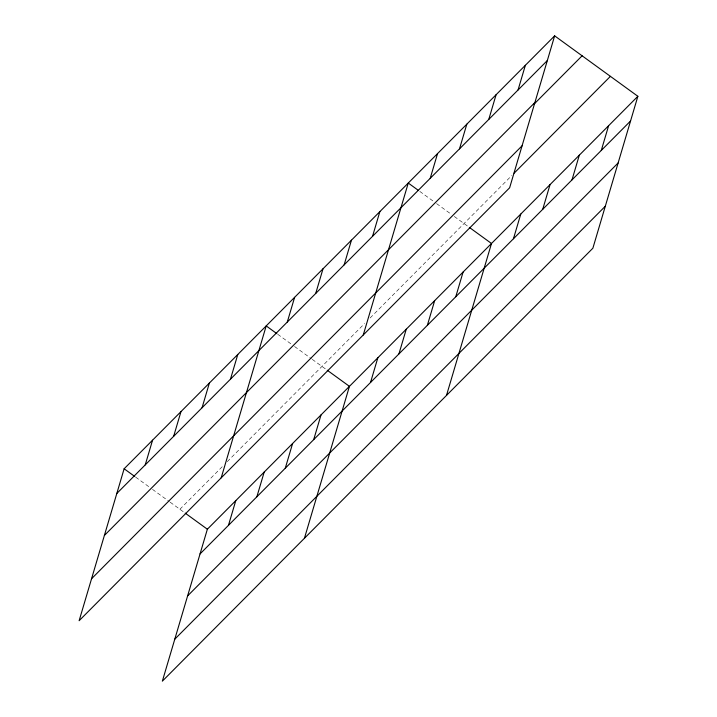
<?xml version="1.0" encoding="UTF-8"?>
<svg xmlns="http://www.w3.org/2000/svg" width="717" height="717" viewBox="0 0 717 717"><rect width="100%" height="100%" fill="white"/><g stroke="black" fill="none" stroke-linecap="round" stroke-linejoin="round"><path stroke-width="0.54" stroke-dasharray="3.58 2.69" d="M179.895 509.267L223.31 465.62M227.253 461.649L364.586 323.546M370.106 317.99L511.795 175.513M419.786 191.412L433.964 201.701M436.617 203.628L450.769 213.908M454.309 216.48L468.461 226.76M277.721 334.274L291.9 344.563M294.553 346.499L311.357 358.697M312.236 359.342L326.396 369.622M135.656 477.137L149.826 487.435M152.488 489.361L169.284 501.559M170.171 502.205L184.323 512.485"/><path stroke-width="1.08" d="M554.644 35.85L124.131 468.775L79.13 620.707L509.635 187.782L554.644 35.85L637.87 96.293L592.869 248.225L162.356 681.15L207.365 529.218L637.87 96.293M145.237 464.894L152.551 440.202M173.648 436.321L180.962 411.63M202.06 407.749L209.373 383.057M230.471 379.168L237.793 354.476M221.195 477.845L266.204 325.903L276.834 333.629M287.302 322.023L294.615 297.331M228.463 525.337L235.776 500.645M315.713 293.45L323.026 268.758M256.874 496.764L264.188 472.073M344.133 264.878L351.447 240.186M285.285 468.192L292.599 443.5M372.544 236.305L379.858 211.614M313.705 439.62L321.019 414.928M363.268 334.982L408.269 183.041L418.02 190.122M304.429 538.288L349.43 386.346L327.284 370.268M430.227 178.3L437.54 153.608M370.528 382.466L377.841 357.774M459.507 148.858L466.821 124.166M398.939 353.893L406.261 329.202M427.359 325.321L434.672 300.629M488.779 119.416L496.092 94.725M455.77 296.748L463.083 272.057M518.05 89.984L525.364 65.292M446.494 395.425L491.495 243.484L469.348 227.406M513.462 238.743L520.775 214.051M542.733 209.301L550.047 184.61M572.005 179.859L579.318 155.168M601.285 150.427L608.599 125.735M116.817 493.466L547.331 60.542M104.386 535.456L534.891 102.531M533.573 104.601L582.105 55.801M91.57 578.718L522.075 145.793M514.107 173.182L610.409 76.352M200.052 553.909L630.557 120.985M187.612 595.899L618.117 162.974M174.796 639.161L605.3 206.236M124.131 468.775L134.769 476.491M185.21 513.13L207.365 529.218"/></g></svg>
